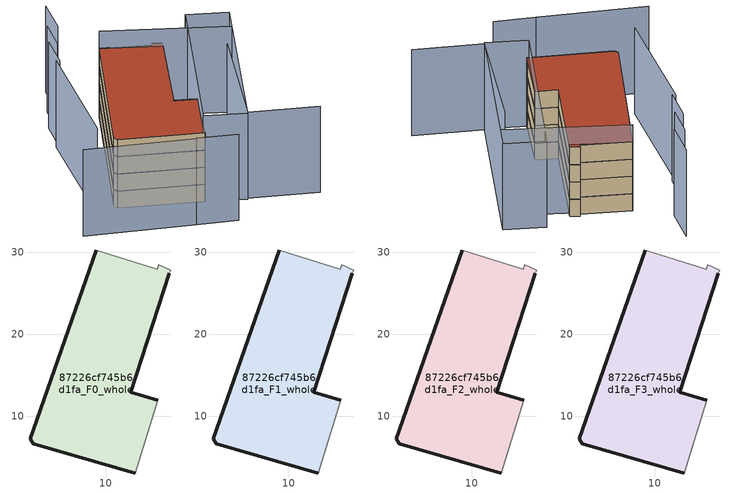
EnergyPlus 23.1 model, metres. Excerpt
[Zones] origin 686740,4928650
87226cf745b6d1fa_F0_whole
 floor ground (EU_floor_Construction): 13.62,3.12 16.36,11.97 13.04,12.98 17.75,27.43 17.91,27.83 16.48,28.46 16.28,27.96 8.88,30.28 0.85,7.3 1.2,6.71 z0
 wall outside (EU_wall_Construction): 13.62,3.12 1.2,6.71 0.85,7.3 8.88,30.28 / 17.75,27.43 13.04,12.98 16.36,11.97 z0:3
 wall adiabatic (EU_wall_Construction): 16.36,11.97 13.62,3.12 / 8.88,30.28 16.28,27.96 16.48,28.46 17.91,27.83 17.75,27.43 z0:3
87226cf745b6d1fa_F1_whole
 floor to 87226cf745b6d1fa_F0_whole (EU_floor_Construction): 13.62,3.12 16.36,11.97 13.04,12.98 17.75,27.43 17.9,27.83 16.48,28.46 16.27,27.96 8.88,30.28 0.85,7.3 1.2,6.71 z3
 wall outside (EU_wall_Construction): 13.62,3.12 1.2,6.71 0.85,7.3 8.88,30.28 / 17.75,27.43 13.04,12.98 16.36,11.97 z3:6
 wall adiabatic (EU_wall_Construction): 16.36,11.97 13.62,3.12 / 8.88,30.28 16.28,27.96 16.48,28.46 17.91,27.83 17.75,27.43 z3:6
87226cf745b6d1fa_F2_whole
 floor to 87226cf745b6d1fa_F1_whole (EU_floor_Construction): 13.62,3.12 16.36,11.97 13.04,12.98 17.75,27.43 17.9,27.83 16.48,28.46 16.27,27.96 8.88,30.28 0.85,7.3 1.2,6.71 z6
 wall outside (EU_wall_Construction): 13.62,3.12 1.2,6.71 0.85,7.3 8.88,30.28 / 17.75,27.43 13.04,12.98 16.36,11.97 z6:9
 wall adiabatic (EU_wall_Construction): 16.36,11.97 13.62,3.12 / 8.88,30.28 16.28,27.96 16.48,28.46 17.91,27.83 17.75,27.43 z6:9
87226cf745b6d1fa_F3_whole
 floor to 87226cf745b6d1fa_F2_whole (EU_floor_Construction): 13.62,3.12 16.36,11.97 13.04,12.98 17.75,27.43 17.9,27.83 16.48,28.46 16.27,27.96 8.88,30.28 0.85,7.3 1.2,6.71 z9
 wall outside (EU_wall_Construction): 13.62,3.12 1.2,6.71 0.85,7.3 8.88,30.28 / 17.75,27.43 13.04,12.98 16.36,11.97 z9:12
 wall adiabatic (EU_wall_Construction): 16.36,11.97 13.62,3.12 / 8.88,30.28 16.28,27.96 16.48,28.46 17.91,27.83 17.75,27.43 z9:12
 roof outside (EU_roof_Construction): 16.48,28.46 17.91,27.83 17.75,27.43 13.04,12.98 16.36,11.97 13.62,3.12 1.2,6.71 0.85,7.3 8.88,30.28 16.28,27.96 z12
shading: -0.14,25.52 -2.14,6.48 / 0.9,30.61 0.3,25.3 / 2.49,34.59 1.85,29.71 / -6.44,1.98 9.88,-2 / 9.89,-1.96 16.03,-3.49 / 30.04,-1.44 19.69,1.35 / 19.69,1.35 24.59,19.53 / 27.09,23.58 8.88,30.28 / 4.54,39.68 3.85,33.95 / 28.35,27.11 19.6,1.1 / 19.6,1.1 13.4,3.18 / 13.4,3.18 22.15,29.2 / 22.15,29.2 28.35,27.11 z0:15
[Building]
EU S2 Campaign: North Axis=0; Terrain=City; Solar Distribution=FullExterior
[Site:Location]
Bologna: Latitude=44.5; Longitude=11.25; Time Zone=1; Elevation=37
[SizingPeriod:WeatherFileDays]
AnnualSizingPeriod: Begin Month=1; Begin Day of Month=1; End Month=12; End Day of Month=31; Day of Week for Start Day=Monday; Use Weather File Daylight Saving Period=No; Use Weather File Rain and Snow Indicators=No
[MATERIAL]
EU_InternalMass_Material: Roughness=MediumRough; Thickness=0.1; Conductivity=1; Density=1800; Specific Heat=900; Thermal Absorptance=0.9; Solar Absorptance=0.7; Visible Absorptance=0.7
[MATERIAL:NOMASS] Roughness=MediumRough; Thermal Absorptance=0.9; Solar Absorptance=0.7; Visible Absorptance=0.7
Name | Thermal Resistance
EU_wall_NoMass | 0.937881
EU_roof_NoMass | 0.548572
EU_floor_NoMass | 0.71348
[CONSTRUCTION]
EU_wall_Construction: EU_wall_NoMass
EU_roof_Construction: EU_roof_NoMass
EU_floor_Construction: EU_floor_NoMass
EU_InternalMass_Construction: EU_InternalMass_Material
[ZONE] Type=1; Multiplier=1; Ceiling Height=autocalculate; Floor Area=autocalculate; Part of Total Floor Area=Yes
Name | Volume
87226cf745b6d1fa_F0_whole | 810.083
87226cf745b6d1fa_F1_whole; 87226cf745b6d1fa_F2_whole; 87226cf745b6d1fa_F3_whole | 810.082
[INTERNALMASS] Construction=EU_InternalMass_Construction; Surface Area=270.027
Name | Zone or ZoneList
87226cf745b6d1fa_F0_whole_EU_InternalMass | 87226cf745b6d1fa_F0_whole
87226cf745b6d1fa_F1_whole_EU_InternalMass | 87226cf745b6d1fa_F1_whole
87226cf745b6d1fa_F2_whole_EU_InternalMass | 87226cf745b6d1fa_F2_whole
87226cf745b6d1fa_F3_whole_EU_InternalMass | 87226cf745b6d1fa_F3_whole
[OTHEREQUIPMENT] Fuel Type=Electricity; Design Level Calculation Method=Watts/Area; Power per Zone Floor Area=1; Fraction Latent=0; Fraction Radiant=0; Fraction Lost=0; Carbon Dioxide Generation Rate=0; EndUse Subcategory=EU_Step8_InternalGains
Name | Zone or ZoneList or Space or SpaceList | Schedule
EU_Step8_InternalGain_87226cf745b6d1fa_F0_whole_f000 | 87226cf745b6d1fa_F0_whole | EU_Step8_GainSchedule_87226cf745b6d1fa_F0_whole_f000
EU_Step8_InternalGain_87226cf745b6d1fa_F1_whole_f000 | 87226cf745b6d1fa_F1_whole | EU_Step8_GainSchedule_87226cf745b6d1fa_F1_whole_f000
EU_Step8_InternalGain_87226cf745b6d1fa_F2_whole_f000 | 87226cf745b6d1fa_F2_whole | EU_Step8_GainSchedule_87226cf745b6d1fa_F2_whole_f000
EU_Step8_InternalGain_87226cf745b6d1fa_F3_whole_f000 | 87226cf745b6d1fa_F3_whole | EU_Step8_GainSchedule_87226cf745b6d1fa_F3_whole_f000
[ZONEVENTILATION:DESIGNFLOWRATE] Schedule=EU_AlwaysOn; Design Flow Rate Calculation Method=AirChanges/Hour; Air Changes per Hour=0.687892; Ventilation Type=Natural; Fan Pressure Rise=0; Fan Total Efficiency=1; Constant Term Coefficient=1; Temperature Term Coefficient=0; Velocity Term Coefficient=0; Velocity Squared Term Coefficient=0; Minimum Indoor Temperature=-100; Maximum Indoor Temperature=100; Delta Temperature=-100; Minimum Outdoor Temperature=-100; Maximum Outdoor Temperature=100; Maximum Wind Speed=40
Name | Zone or ZoneList or Space or SpaceList
EU_ConstantAir_87226cf745b6d1fa_F0_whole | 87226cf745b6d1fa_F0_whole
EU_ConstantAir_87226cf745b6d1fa_F1_whole | 87226cf745b6d1fa_F1_whole
EU_ConstantAir_87226cf745b6d1fa_F2_whole | 87226cf745b6d1fa_F2_whole
EU_ConstantAir_87226cf745b6d1fa_F3_whole | 87226cf745b6d1fa_F3_whole
[HVACTEMPLATE:THERMOSTAT] Constant Heating Setpoint=20; Constant Cooling Setpoint=50
EU_HeatOnly_87226cf745b6d1fa_F0_whole; EU_HeatOnly_87226cf745b6d1fa_F1_whole; EU_HeatOnly_87226cf745b6d1fa_F2_whole; EU_HeatOnly_87226cf745b6d1fa_F3_whole
[HVACTEMPLATE:ZONE:IDEALLOADSAIRSYSTEM] System Availability Schedule=EU_AlwaysOn; Maximum Heating Supply Air Temperature=50; Minimum Cooling Supply Air Temperature=13; Maximum Heating Supply Air Humidity Ratio=0.0156; Minimum Cooling Supply Air Humidity Ratio=0.0077; Heating Limit=NoLimit; Cooling Limit=NoLimit; Heating Availability Schedule=EU_AlwaysOn; Cooling Availability Schedule=EU_CoolingOff; Dehumidification Control Type=ConstantSensibleHeatRatio; Cooling Sensible Heat Ratio=0.7; Dehumidification Setpoint=60; Humidification Control Type=None; Humidification Setpoint=30; Outdoor Air Method=None; Outdoor Air Flow Rate per Person=0.00944; Outdoor Air Flow Rate per Zone Floor Area=0; Outdoor Air Flow Rate per Zone=0; Demand Controlled Ventilation Type=None; Outdoor Air Economizer Type=NoEconomizer; Heat Recovery Type=None; Sensible Heat Recovery Effectiveness=0.7; Latent Heat Recovery Effectiveness=0.65
Name | Template Thermostat
87226cf745b6d1fa_F0_whole | EU_HeatOnly_87226cf745b6d1fa_F0_whole
87226cf745b6d1fa_F1_whole | EU_HeatOnly_87226cf745b6d1fa_F1_whole
87226cf745b6d1fa_F2_whole | EU_HeatOnly_87226cf745b6d1fa_F2_whole
87226cf745b6d1fa_F3_whole | EU_HeatOnly_87226cf745b6d1fa_F3_whole
[SIZING:ZONE] Zone Cooling Design Supply Air Temperature Input Method=SupplyAirTemperature; Zone Cooling Design Supply Air Temperature=13; Zone Heating Design Supply Air Temperature Input Method=SupplyAirTemperature; Zone Heating Design Supply Air Temperature=50; Zone Cooling Design Supply Air Humidity Ratio=0.008; Zone Heating Design Supply Air Humidity Ratio=0.008; Cooling Design Air Flow Method=DesignDay; Cooling Design Air Flow Rate=0; Cooling Minimum Air Flow per Zone Floor Area=0.000762; Cooling Minimum Air Flow=0; Cooling Minimum Air Flow Fraction=0.2; Heating Design Air Flow Method=DesignDay; Heating Design Air Flow Rate=0; Heating Maximum Air Flow per Zone Floor Area=0.002032; Heating Maximum Air Flow=0.141576; Heating Maximum Air Flow Fraction=0.3; Account for Dedicated Outdoor Air System=No; Dedicated Outdoor Air System Control Strategy=NeutralSupplyAir; Dedicated Outdoor Air Low Setpoint Temperature for Design=autosize; Dedicated Outdoor Air High Setpoint Temperature for Design=autosize; Zone Load Sizing Method=Sensible Load Only No Latent Load; Zone Latent Cooling Design Supply Air Humidity Ratio Input Method=HumidityRatioDifference; Zone Cooling Design Supply Air Humidity Ratio Difference=0.005; Zone Latent Heating Design Supply Air Humidity Ratio Input Method=HumidityRatioDifference; Zone Humidification Design Supply Air Humidity Ratio Difference=0.005
87226cf745b6d1fa_F0_whole; 87226cf745b6d1fa_F1_whole; 87226cf745b6d1fa_F2_whole; 87226cf745b6d1fa_F3_whole
[SCHEDULE:CONSTANT]
Name | Hourly Value
EU_AlwaysOn | 1
EU_CoolingOff | 0
[SCHEDULE:FILE] Column Number=1; Rows to Skip at Top=0; Number of Hours of Data=8760; Column Separator=Comma; Interpolate to Timestep=No; Minutes per Item=60; Adjust Schedule for Daylight Savings=Yes
Name | File
EU_Step8_GainSchedule_87226cf745b6d1fa_F0_whole_f000 | ../../schedules/87226cf745b6d1fa/87226cf745b6d1fa_F0_whole_f000_gain.csv
EU_Step8_GainSchedule_87226cf745b6d1fa_F1_whole_f000 | ../../schedules/87226cf745b6d1fa/87226cf745b6d1fa_F1_whole_f000_gain.csv
EU_Step8_GainSchedule_87226cf745b6d1fa_F2_whole_f000 | ../../schedules/87226cf745b6d1fa/87226cf745b6d1fa_F2_whole_f000_gain.csv
EU_Step8_GainSchedule_87226cf745b6d1fa_F3_whole_f000 | ../../schedules/87226cf745b6d1fa/87226cf745b6d1fa_F3_whole_f000_gain.csv
